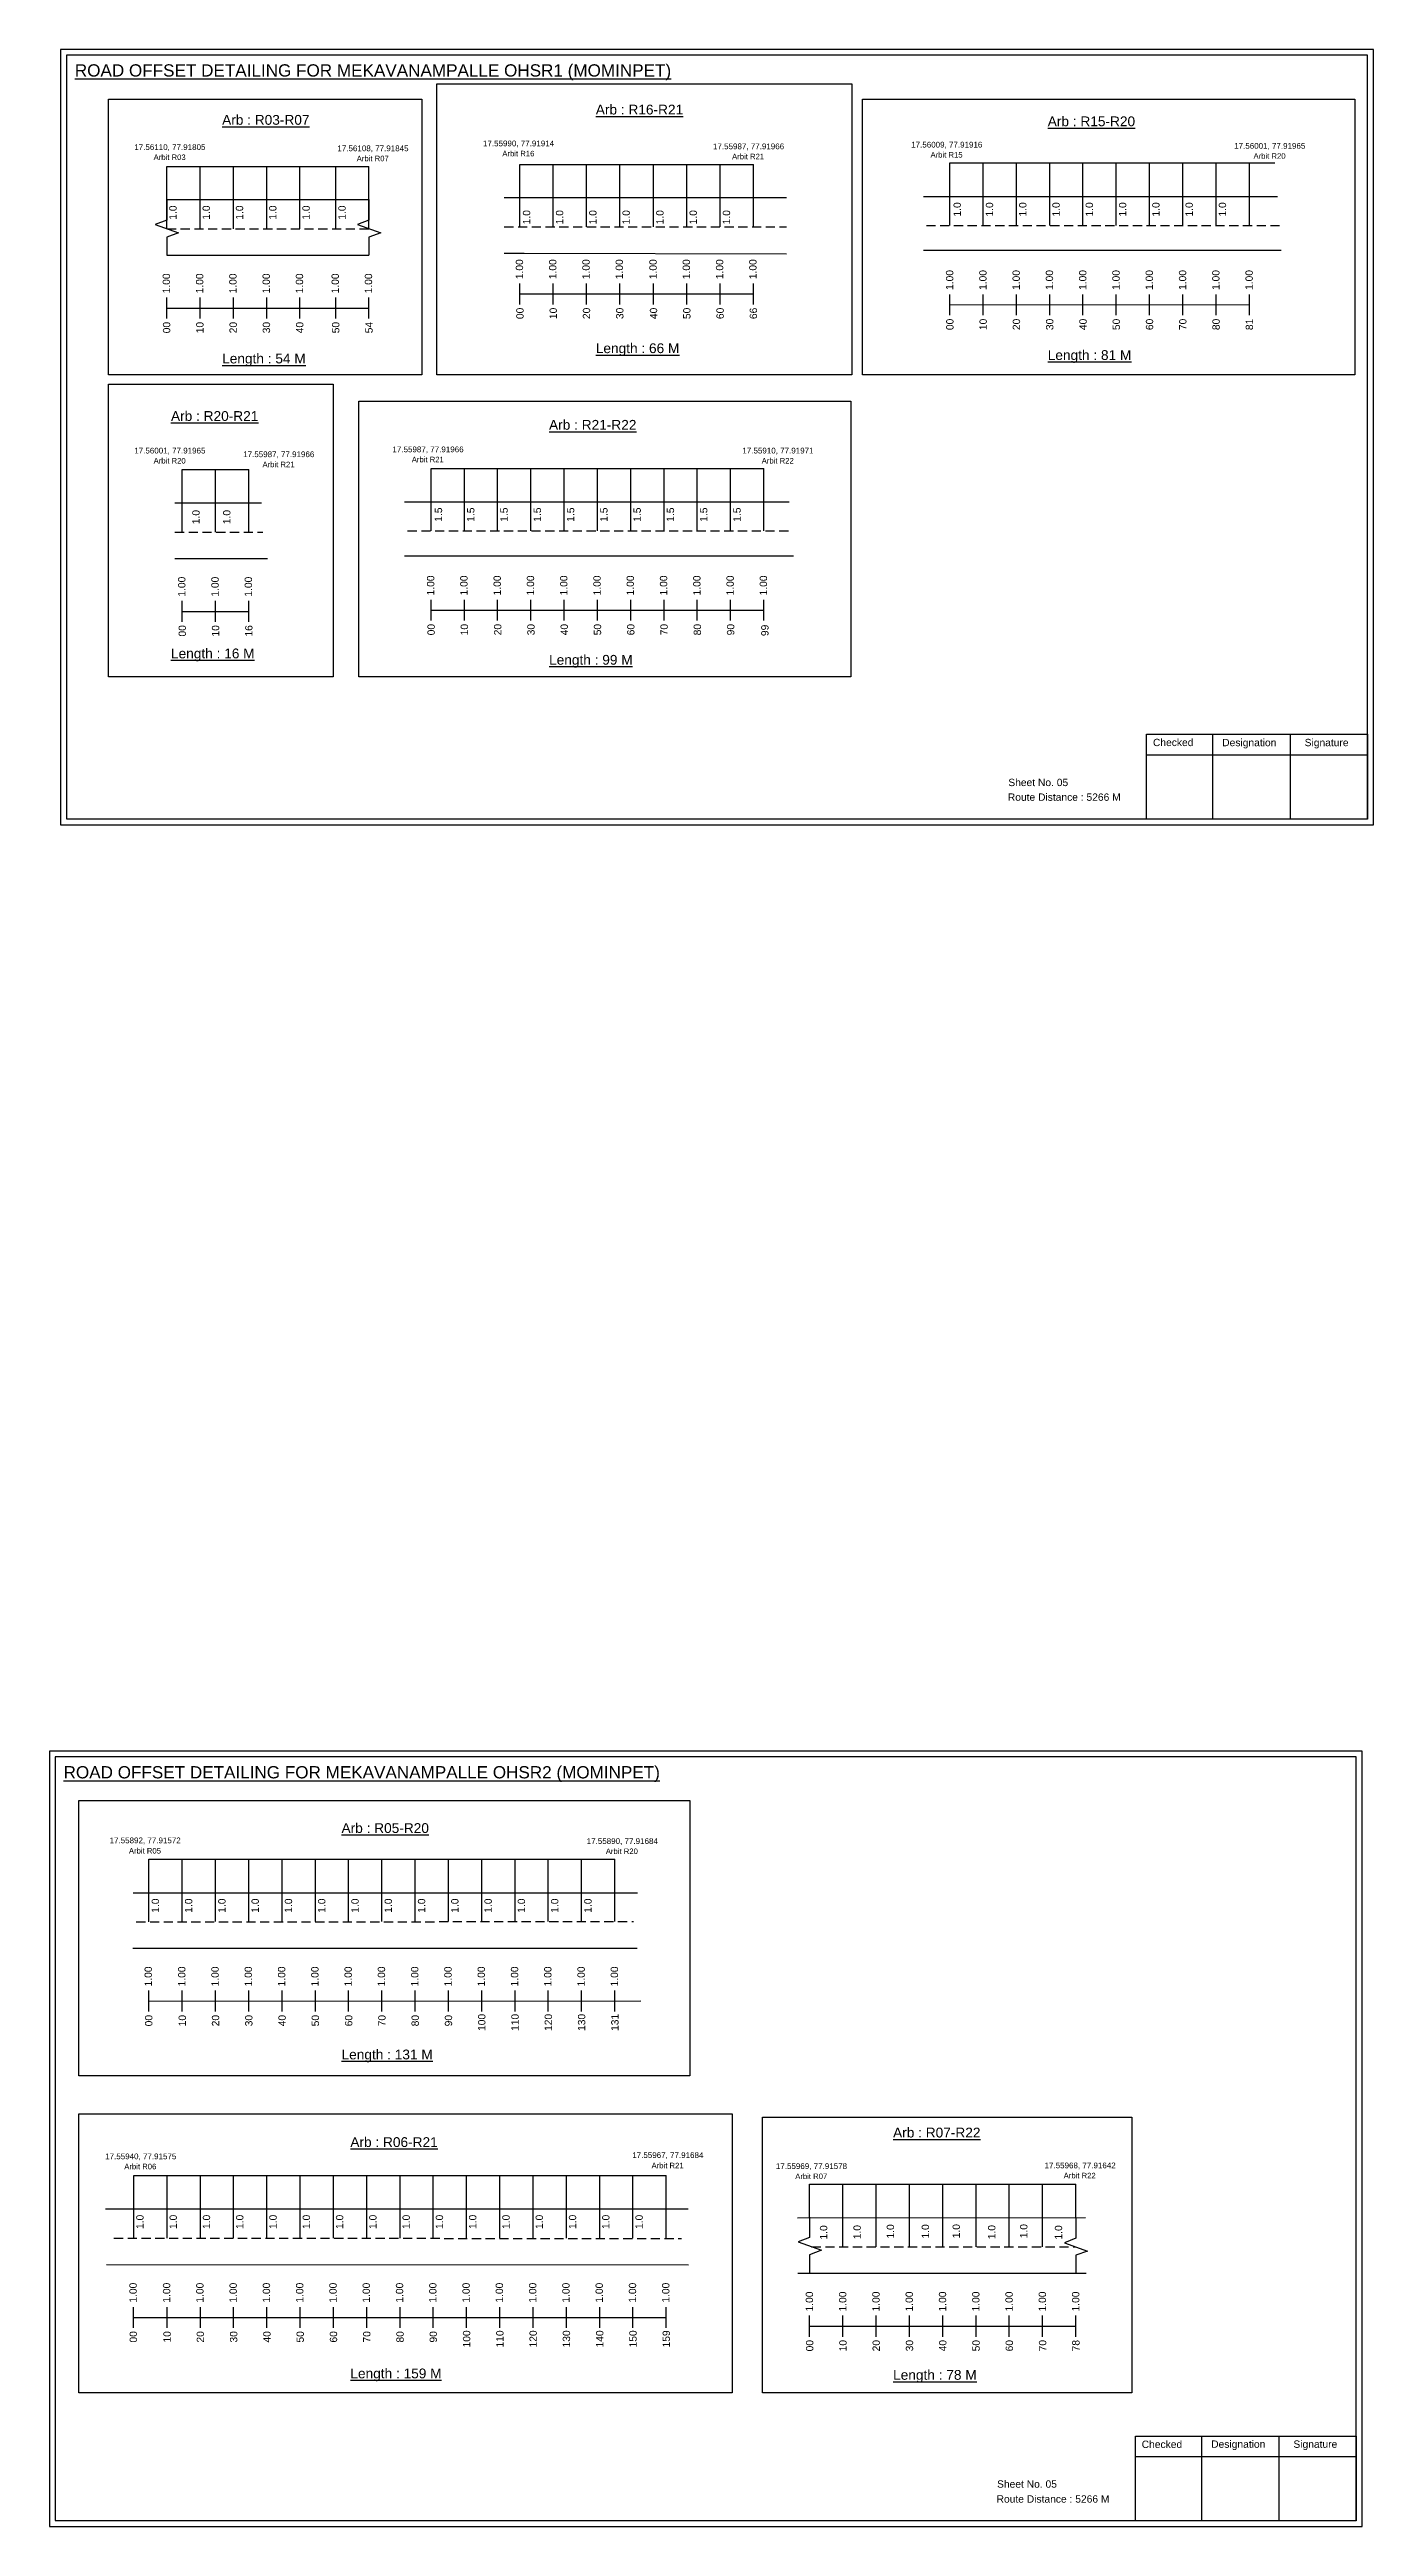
# Model space of a CAD drawing. Header units: inches. Extents: x 583 to 8862, y 412 to 2484.
# Drawn here: x 6993 to 7534, y 1262 to 2274 of the extents above; entities that cross this region are included whole.
import ezdxf

# ---------------------------------------------------------------- set-up
doc = ezdxf.new("R2010")
doc.units = ezdxf.units.IN
doc.header["$MEASUREMENT"] = 0
doc.linetypes.add('DASHED2', pattern=[0.375, 0.25, -0.125])
doc.layers.add('PDF_Geometry', color=7, linetype='Continuous')
doc.layers.add('PDF_Text', color=5, linetype='Continuous')
doc.styles.add('PDF Arial', font='arial.ttf')
doc.styles.get("Standard").update_dxf_attribs({"font": 'arial.ttf'})

msp = doc.modelspace()

# ---------------------------------------------------------------- linework, layer by layer
at = {"color": 5}
for p, q in [((7185.6, 2226.7), (7281, 2226.7)), ((7361.3, 2227.3), (7494.1, 2227.3)), ((7041.3, 2225.9), (7123.9, 2225.9)), ((7047.6, 2102.1), (7074.8, 2102.1)), ((7149.3, 2102.5), (7285.3, 2102.5)), ((7034, 1534.3), (7224.4, 1534.3)), ((7027.8, 1405), (7245.4, 1405)), ((7304, 1401.5), (7412.8, 1401.5))]:
    msp.add_line(p, q, dxfattribs=at)
for p, q in [((7185.6, 2201.2), (7185.6, 2226.7)), ((7199.2, 2201.2), (7199.2, 2226.7)), ((7212.8, 2201.2), (7212.8, 2226.7)), ((7226.4, 2201.2), (7226.4, 2226.7)), ((7240.2, 2201.2), (7240.2, 2226.7)), ((7253.8, 2201.2), (7253.8, 2226.7)), ((7267.4, 2201.2), (7267.4, 2226.7)), ((7281, 2201.2), (7281, 2226.7)), ((7361.3, 2201.8), (7361.3, 2227.3)), ((7374.9, 2201.8), (7374.9, 2227.3)), ((7388.5, 2201.8), (7388.5, 2227.3)), ((7402.1, 2201.8), (7402.1, 2227.3)), ((7415.7, 2201.8), (7415.7, 2227.3)), ((7429.3, 2201.8), (7429.3, 2227.3)), ((7442.9, 2201.8), (7442.9, 2227.3)), ((7456.5, 2201.8), (7456.5, 2227.3)), ((7470.1, 2201.8), (7470.1, 2227.3)), ((7483.7, 2201.8), (7483.7, 2227.3)), ((7041.3, 2200.4), (7041.3, 2225.9)), ((7054.9, 2200.4), (7054.9, 2225.9)), ((7068.5, 2200.4), (7068.5, 2225.9)), ((7082.1, 2200.4), (7082.1, 2225.9)), ((7095.7, 2200.4), (7095.7, 2225.9)), ((7110.3, 2200.4), (7110.3, 2225.9)), ((7123.9, 2200.4), (7123.9, 2225.9)), ((7041.3, 2212.3), (7123.9, 2212.3)), ((7294.6, 2213.1), (7179.2, 2213.1)), ((7350.5, 2213.6), (7495.2, 2213.6)), ((7041.3, 2189.6), (7123.9, 2189.6)), ((7179.2, 2190.4), (7187.3, 2190.4)), ((7187.3, 2190.4), (7294.6, 2190.1)), ((7496.7, 2191.5), (7350.5, 2191.5)), ((7047.6, 2076.5), (7047.6, 2102.1)), ((7061.2, 2076.5), (7061.2, 2102.1)), ((7074.8, 2076.5), (7074.8, 2102.1)), ((7149.3, 2077), (7149.3, 2102.5)), ((7162.9, 2077), (7162.9, 2102.5)), ((7176.5, 2077), (7176.5, 2102.5)), ((7190.1, 2077), (7190.1, 2102.5)), ((7203.7, 2077), (7203.7, 2102.5)), ((7217.3, 2077), (7217.3, 2102.5)), ((7230.9, 2077), (7230.9, 2102.5)), ((7244.5, 2077), (7244.5, 2102.5)), ((7258.1, 2077), (7258.1, 2102.5)), ((7271.7, 2077), (7271.7, 2102.5)), ((7285.3, 2077), (7285.3, 2102.5)), ((7044.6, 2088.4), (7080, 2088.4)), ((7138.4, 2088.9), (7295.6, 2088.9)), ((7044.6, 2065.7), (7082.4, 2065.7)), ((7297.4, 2066.7), (7138.4, 2066.7)), ((7034, 1508.7), (7034, 1534.3)), ((7047.6, 1508.8), (7047.6, 1534.3)), ((7061.2, 1508.8), (7061.2, 1534.3)), ((7074.8, 1508.8), (7074.8, 1534.3)), ((7088.4, 1508.8), (7088.4, 1534.3)), ((7102, 1508.8), (7102, 1534.3)), ((7115.6, 1508.8), (7115.6, 1534.3)), ((7129.2, 1508.8), (7129.2, 1534.3)), ((7142.8, 1508.8), (7142.8, 1534.3)), ((7156.4, 1508.8), (7156.4, 1534.3)), ((7170, 1508.8), (7170, 1534.3)), ((7183.6, 1508.8), (7183.6, 1534.3)), ((7197.2, 1508.8), (7197.2, 1534.3)), ((7210.8, 1508.8), (7210.8, 1534.3)), ((7224.4, 1508.8), (7224.4, 1534.3)), ((7027.5, 1520.6), (7233.6, 1520.6)), ((7027.4, 1498), (7233.5, 1497.9)), ((7027.8, 1379.5), (7027.8, 1405)), ((7041.4, 1379.5), (7041.4, 1405)), ((7055, 1379.5), (7055, 1405)), ((7068.6, 1379.5), (7068.6, 1405)), ((7082.2, 1379.5), (7082.2, 1405)), ((7095.8, 1379.5), (7095.8, 1405)), ((7109.4, 1379.5), (7109.4, 1405)), ((7123, 1379.5), (7123, 1405)), ((7136.6, 1379.5), (7136.6, 1405)), ((7150.2, 1379.5), (7150.2, 1405)), ((7163.8, 1379.5), (7163.8, 1405)), ((7177.4, 1379.5), (7177.4, 1405)), ((7191, 1379.5), (7191, 1405)), ((7204.6, 1379.5), (7204.6, 1405)), ((7218.2, 1379.5), (7218.2, 1405)), ((7231.8, 1379.5), (7231.8, 1405)), ((7245.4, 1379.5), (7245.4, 1405)), ((7304, 1387.8), (7304, 1401.5)), ((7317.6, 1375.9), (7317.6, 1401.5)), ((7331.2, 1375.9), (7331.2, 1401.5)), ((7344.8, 1375.9), (7344.8, 1401.5)), ((7358.4, 1375.9), (7358.4, 1401.5)), ((7372, 1375.9), (7372, 1401.5)), ((7385.6, 1375.9), (7385.6, 1401.5)), ((7399.2, 1375.9), (7399.2, 1401.5)), ((7412.8, 1387.8), (7412.8, 1401.5)), ((7016.2, 1391.4), (7254.3, 1391.4)), ((7299, 1387.8), (7416.7, 1387.9)), ((7016.6, 1368.7), (7254.5, 1368.6)), ((7299.2, 1365.1), (7417, 1365.1))]:
    msp.add_line(p, q)
at = {"linetype": 'DASHED2', "ltscale": 15}
for p, q in [((7041.3, 2200.4), (7123.9, 2200.4)), ((7179.2, 2201.2), (7294.6, 2201.2)), ((7351.7, 2201.8), (7496.1, 2201.8)), ((7044.6, 2076.5), (7080.5, 2076.5)), ((7139.7, 2077), (7295.6, 2077)), ((7028.8, 1508.7), (7232, 1508.8)), ((7019.7, 1379.5), (7251.6, 1379.3)), ((7304.8, 1375.9), (7412.8, 1375.9))]:
    msp.add_line(p, q, dxfattribs=at)
at = {"color": 217, "true_color": 0x93278f}
for p, q in [((7185.6, 2169.5), (7185.6, 2178.1)), ((7199.2, 2169.5), (7199.2, 2178.1)), ((7212.8, 2169.5), (7212.8, 2178.1)), ((7226.4, 2169.5), (7226.4, 2178.1)), ((7240.2, 2169.5), (7240.2, 2178.1)), ((7253.8, 2169.5), (7253.8, 2178.1)), ((7267.4, 2169.5), (7267.4, 2178.1)), ((7281, 2169.5), (7281, 2178.1)), ((7041.3, 2163.7), (7041.3, 2172.3)), ((7041.3, 2168), (7123.9, 2168)), ((7054.9, 2163.7), (7054.9, 2172.3)), ((7068.5, 2163.7), (7068.5, 2172.3)), ((7082.1, 2163.7), (7082.1, 2172.3)), ((7095.7, 2163.7), (7095.7, 2172.3)), ((7110.3, 2163.7), (7110.3, 2172.3)), ((7123.9, 2163.7), (7123.9, 2172.3)), ((7185.6, 2173.8), (7281, 2173.8)), ((7361.3, 2165.1), (7361.3, 2173.6)), ((7361.3, 2169.3), (7483.7, 2169.4)), ((7374.9, 2165.1), (7374.9, 2173.6)), ((7388.5, 2165.1), (7388.5, 2173.6)), ((7402.1, 2165.1), (7402.1, 2173.6)), ((7415.7, 2165.1), (7415.7, 2173.6)), ((7429.3, 2165.1), (7429.3, 2173.6)), ((7442.9, 2165.1), (7442.9, 2173.6)), ((7456.5, 2165.1), (7456.5, 2173.6)), ((7470.1, 2165.1), (7470.1, 2173.6)), ((7483.7, 2165.1), (7483.7, 2173.6)), ((7047.6, 2039.8), (7047.6, 2048.4)), ((7061.2, 2039.8), (7061.2, 2048.4)), ((7074.8, 2039.8), (7074.8, 2048.4)), ((7149.3, 2040.3), (7149.3, 2048.8)), ((7149.3, 2044.6), (7285.3, 2044.6)), ((7162.9, 2040.3), (7162.9, 2048.8)), ((7176.5, 2040.3), (7176.5, 2048.8)), ((7190.1, 2040.3), (7190.1, 2048.8)), ((7203.7, 2040.3), (7203.7, 2048.8)), ((7217.3, 2040.3), (7217.3, 2048.8)), ((7230.9, 2040.3), (7230.9, 2048.8)), ((7244.5, 2040.3), (7244.5, 2048.8)), ((7258.1, 2040.3), (7258.1, 2048.8)), ((7271.7, 2040.3), (7271.7, 2048.8)), ((7285.3, 2040.3), (7285.3, 2048.8)), ((7047.6, 2044.1), (7074.8, 2044.1)), ((7033.9, 1472.1), (7033.9, 1480.6)), ((7047.6, 1472.1), (7047.6, 1480.6)), ((7061.2, 1472.1), (7061.2, 1480.6)), ((7074.8, 1472.1), (7074.8, 1480.6)), ((7088.4, 1472.1), (7088.4, 1480.6)), ((7102, 1472.1), (7102, 1480.6)), ((7115.6, 1472.1), (7115.6, 1480.6)), ((7129.2, 1472.1), (7129.2, 1480.6)), ((7142.8, 1472.1), (7142.8, 1480.6)), ((7156.4, 1472.1), (7156.4, 1480.6)), ((7170, 1472.1), (7170, 1480.6)), ((7183.6, 1472.1), (7183.6, 1480.6)), ((7197.2, 1472.1), (7197.2, 1480.6)), ((7210.8, 1472.1), (7210.8, 1480.6)), ((7224.4, 1472.1), (7224.4, 1480.6)), ((7033.9, 1476.3), (7235, 1476.4)), ((7027.7, 1342.8), (7027.7, 1351.3)), ((7027.8, 1347.1), (7245.4, 1347.1)), ((7041.4, 1342.8), (7041.4, 1351.3)), ((7055, 1342.8), (7055, 1351.3)), ((7068.6, 1342.8), (7068.6, 1351.3)), ((7082.2, 1342.8), (7082.2, 1351.3)), ((7095.8, 1342.8), (7095.8, 1351.3)), ((7109.4, 1342.8), (7109.4, 1351.3)), ((7123, 1342.8), (7123, 1351.3)), ((7136.6, 1342.8), (7136.6, 1351.3)), ((7150.2, 1342.8), (7150.2, 1351.3)), ((7163.8, 1342.8), (7163.8, 1351.3)), ((7177.4, 1342.8), (7177.4, 1351.3)), ((7191, 1342.8), (7191, 1351.3)), ((7204.6, 1342.8), (7204.6, 1351.3)), ((7218.2, 1342.8), (7218.2, 1351.3)), ((7231.8, 1342.8), (7231.8, 1351.3)), ((7245.4, 1342.8), (7245.4, 1351.3)), ((7304, 1339.2), (7304, 1347.8)), ((7317.6, 1339.2), (7317.6, 1347.8)), ((7331.2, 1339.2), (7331.2, 1347.8)), ((7344.8, 1339.2), (7344.8, 1347.8)), ((7358.4, 1339.2), (7358.4, 1347.8)), ((7372, 1339.2), (7372, 1347.8)), ((7385.6, 1339.2), (7385.6, 1347.8)), ((7399.2, 1339.2), (7399.2, 1347.8)), ((7412.8, 1339.2), (7412.8, 1347.8)), ((7304, 1343.5), (7412.8, 1343.5))]:
    msp.add_line(p, q, dxfattribs=at)
for points in [[(7151.7, 2259.6), (7321.3, 2259.6), (7321.3, 2140.7), (7151.7, 2140.7)], [(7017.4, 2253.4), (7145.5, 2253.4), (7145.5, 2140.7), (7017.4, 2140.7)], [(7325.6, 2253.4), (7526.8, 2253.4), (7526.8, 2140.7), (7325.6, 2140.7)], [(7017.4, 2136.9), (7109.3, 2136.9), (7109.3, 2017.3), (7017.4, 2017.3)], [(7119.7, 2130), (7320.9, 2130), (7320.9, 2017.3), (7119.7, 2017.3)], [(7005.3, 1558.2), (7255.1, 1558.2), (7255.1, 1445.8), (7005.3, 1445.8)], [(7005.3, 1430.2), (7272.4, 1430.2), (7272.4, 1316.3), (7005.3, 1316.3)], [(7284.8, 1428.9), (7435.7, 1428.9), (7435.7, 1316.3), (7284.8, 1316.3)]]:
    msp.add_lwpolyline(points, close=True)
at = {"linetype": 'Continuous'}
for points in [[(7041.3, 2212.3), (7041.3, 2203.9), (7036.5, 2202.1), (7046, 2198.7), (7041.3, 2197), (7041.3, 2189.6)], [(7123.9, 2212.3), (7123.9, 2203.9), (7119.2, 2202.1), (7128.7, 2198.7), (7123.9, 2197), (7123.9, 2189.6)], [(7304, 1388.1), (7304, 1379.7), (7299.3, 1377.9), (7308.8, 1374.5), (7304, 1372.7), (7304, 1365.4)], [(7412.8, 1387.8), (7412.8, 1379.4), (7408.1, 1377.6), (7417.6, 1374.2), (7412.8, 1372.5), (7412.8, 1365.1)]]:
    msp.add_lwpolyline(points, dxfattribs=at)
at = {"layer": 'PDF_Geometry'}
for points in [[(6997.9, 2273.6), (6997.9, 1956.9), (7534.4, 1956.9), (7534.4, 2273.6)], [(7000.3, 2271.3), (7000.3, 1959.3), (7532, 1959.3), (7532, 2271.3)], [(6993.4, 1578.4), (6993.4, 1261.7), (7529.8, 1261.7), (7529.8, 1578.4)], [(6995.7, 1576.1), (6995.7, 1264.1), (7527.4, 1264.1), (7527.4, 1576.1)]]:
    msp.add_lwpolyline(points, close=True, dxfattribs=at)
at = {"layer": 'PDF_Geometry', "color": 242, "true_color": 0xcc1f26}
for points in [[(7532, 1959.2), (7441.7, 1959.2), (7441.7, 1993.9), (7532, 1993.9)], [(7527.4, 1264), (7437.1, 1264), (7437.1, 1298.6), (7527.4, 1298.6)]]:
    msp.add_lwpolyline(points, close=True, dxfattribs=at)
for points in [[(7468.6, 1993.9), (7468.6, 1959.2)], [(7500.4, 1993.9), (7500.4, 1959.2)], [(7441.7, 1985.5), (7532, 1985.5)], [(7464.1, 1298.6), (7464.1, 1264)], [(7495.8, 1298.6), (7495.8, 1264)], [(7437.1, 1290.2), (7527.4, 1290.2)]]:
    msp.add_lwpolyline(points, dxfattribs=at)

# ---------------------------------------------------------------- texts
at = {"color": 242, "true_color": 0xcd2027}
for s, height, p in [('%%UROAD OFFSET DETAILING FOR MEKAVANAMPALLE OHSR1 (MOMINPET)', 5, (7003.7, 2262.6)), ('%%UArb : R03-R07', 4, (7063.9, 2242.9)), ('%%UArb : R16-R21', 4, (7216.6, 2247.1)), ('%%UArb : R15-R20', 4, (7401.3, 2242.3)), ('%%ULength : 54 M', 4, (7063.9, 2145.4)), ('%%ULength : 66 M', 4, (7216.6, 2149.6)), ('%%ULength : 81 M', 4, (7401.3, 2146.8)), ('%%UArb : R20-R21', 4, (7043, 2121.9)), ('%%UArb : R21-R22', 4, (7197.5, 2118.3)), ('%%ULength : 16 M', 4, (7043, 2024.9)), ('%%ULength : 99 M', 4, (7197.5, 2022.3)), ('%%UROAD OFFSET DETAILING FOR MEKAVANAMPALLE OHSR2 (MOMINPET)', 5, (6999.1, 1567.3)), ('%%UArb : R05-R20', 4, (7112.7, 1545)), ('%%ULength : 131 M', 4, (7112.7, 1452.5)), ('%%UArb : R06-R21', 4, (7116.3, 1416.7)), ('%%UArb : R07-R22', 4, (7338.1, 1420.6)), ('%%ULength : 159 M', 4, (7116.3, 1322.2)), ('%%ULength : 78 M', 4, (7338.1, 1321.6))]:
    msp.add_text(s, height=height, dxfattribs=at).set_placement(p)
at = {"color": 5}
for s, height, p in [('17.55990, 77.91914', 2.34, (7170.5, 2234.1)), ('17.56110, 77.91805', 2.34, (7028, 2232.6)), ('Arbit R03', 2.25, (7035.9, 2228.5)), ('17.56108, 77.91845', 2.34, (7111, 2232.1)), ('Arbit R07', 2.25, (7118.9, 2228)), ('Arbit R16', 2.25, (7178.4, 2230)), ('17.55987, 77.91966', 2.34, (7264.5, 2232.9)), ('Arbit R21', 2.25, (7272.3, 2228.8)), ('17.56009, 77.91916', 2.34, (7345.5, 2233.6)), ('Arbit R15', 2.25, (7353.4, 2229.5)), ('17.56001, 77.91965', 2.34, (7477.5, 2233.1)), ('Arbit R20', 2.25, (7485.4, 2229)), ('17.56001, 77.91965', 2.34, (7028, 2108.6)), ('Arbit R20', 2.25, (7035.9, 2104.5)), ('17.55987, 77.91966', 2.34, (7072.5, 2107.1)), ('Arbit R21', 2.25, (7080.4, 2103)), ('17.55987, 77.91966', 2.34, (7133.5, 2109.1)), ('Arbit R21', 2.25, (7141.4, 2105)), ('17.55910, 77.91971', 2.34, (7276.5, 2108.6)), ('Arbit R22', 2.25, (7284.4, 2104.5)), ('17.55892, 77.91572', 2.34, (7017.9, 1540.8)), ('Arbit R05', 2.25, (7025.8, 1536.6)), ('17.55890, 77.91684', 2.34, (7212.9, 1540.5)), ('Arbit R20', 2.25, (7220.7, 1536.4)), ('17.55940, 77.91575', 2.34, (7016.1, 1411.7)), ('Arbit R06', 2.25, (7023.9, 1407.6)), ('17.55967, 77.91684', 2.34, (7231.5, 1412.2)), ('Arbit R21', 2.25, (7239.4, 1408)), ('17.55969, 77.91578', 2.34, (7290.2, 1407.7)), ('17.55968, 77.91642', 2.34, (7400, 1408)), ('Arbit R07', 2.25, (7298.1, 1403.6)), ('Arbit R22', 2.25, (7407.8, 1403.9))]:
    msp.add_text(s, height=height, dxfattribs=at).set_placement(p)
for s, p in [('1.0', (7045.3, 2204.1)), ('1.0', (7058.9, 2204.1)), ('1.0', (7072.5, 2204.1)), ('1.0', (7086.1, 2204.1)), ('1.0', (7099.7, 2204.1)), ('1.0', (7114.4, 2204.1)), ('1.0', (7189.8, 2202.2)), ('1.0', (7203.3, 2202.2)), ('1.0', (7216.9, 2202.2)), ('1.0', (7230.5, 2202.2)), ('1.0', (7244.3, 2202.2)), ('1.0', (7257.9, 2202.2)), ('1.0', (7271.5, 2202.2)), ('1.0', (7365.8, 2205.4)), ('1.0', (7379, 2205.4)), ('1.0', (7392.6, 2205.4)), ('1.0', (7406.2, 2205.4)), ('1.0', (7419.8, 2205.4)), ('1.0', (7433.4, 2205.4)), ('1.0', (7447, 2205.4)), ('1.0', (7460.6, 2205.4)), ('1.0', (7474.2, 2205.4)), ('1.0', (7054.7, 2079.7)), ('1.0', (7067.3, 2079.7)), ('1.5', (7153.8, 2080.7)), ('1.5', (7167, 2080.7)), ('1.5', (7180.6, 2080.7)), ('1.5', (7194.2, 2080.7)), ('1.5', (7207.8, 2080.7)), ('1.5', (7221.4, 2080.7)), ('1.5', (7235, 2080.7)), ('1.5', (7248.6, 2080.7)), ('1.5', (7262.2, 2080.7)), ('1.5', (7275.8, 2080.7)), ('1.0', (7038.1, 1512.4)), ('1.0', (7051.7, 1512.4)), ('1.0', (7065.3, 1512.4)), ('1.0', (7078.9, 1512.4)), ('1.0', (7092.5, 1512.4)), ('1.0', (7106.1, 1512.4)), ('1.0', (7119.7, 1512.4)), ('1.0', (7133.3, 1512.4)), ('1.0', (7146.9, 1512.4)), ('1.0', (7160.5, 1512.4)), ('1.0', (7174.1, 1512.4)), ('1.0', (7187.7, 1512.4)), ('1.0', (7201.3, 1512.4)), ('1.0', (7214.9, 1512.4)), ('1.0', (7031.8, 1383.2)), ('1.0', (7045.4, 1383.2)), ('1.0', (7059, 1383.2)), ('1.0', (7072.6, 1383.2)), ('1.0', (7086.2, 1383.2)), ('1.0', (7099.8, 1383.2)), ('1.0', (7113.4, 1383.2)), ('1.0', (7127, 1383.2)), ('1.0', (7140.6, 1383.2)), ('1.0', (7154.2, 1383.2)), ('1.0', (7167.8, 1383.2)), ('1.0', (7181.4, 1383.2)), ('1.0', (7195, 1383.2)), ('1.0', (7208.6, 1383.2)), ('1.0', (7222.2, 1383.2)), ('1.0', (7235.8, 1383.2)), ('1.0', (7311.2, 1378.9)), ('1.0', (7324.9, 1379)), ('1.0', (7338.5, 1379.3)), ('1.0', (7352.8, 1379.3)), ('1.0', (7365.4, 1379.4)), ('1.0', (7379.9, 1379)), ('1.0', (7393, 1379.4)), ('1.0', (7407.2, 1378.9))]:
    msp.add_text(s, height=3, rotation=90).set_placement(p)
at = {"color": 217, "true_color": 0x93278f}
for s, p in [('1.00', (7186.9, 2179.8)), ('1.00', (7200.5, 2179.8)), ('1.00', (7214.1, 2179.8)), ('1.00', (7227.7, 2179.8)), ('1.00', (7241.5, 2179.8)), ('1.00', (7255.1, 2179.8)), ('1.00', (7268.7, 2179.8)), ('1.00', (7282.3, 2179.8)), ('1.00', (7042.6, 2174)), ('1.00', (7056.2, 2174)), ('1.00', (7069.8, 2174)), ('1.00', (7083.4, 2174)), ('1.00', (7097, 2174)), ('1.00', (7111.6, 2174)), ('1.00', (7125.2, 2174)), ('1.00', (7362.7, 2175.4)), ('1.00', (7376.3, 2175.4)), ('1.00', (7389.9, 2175.4)), ('1.00', (7403.5, 2175.4)), ('1.00', (7417.1, 2175.4)), ('1.00', (7430.7, 2175.4)), ('1.00', (7444.3, 2175.4)), ('1.00', (7457.9, 2175.4)), ('1.00', (7471.5, 2175.4)), ('1.00', (7485.1, 2175.4)), ('00', (7187.1, 2163.5)), ('10', (7200.7, 2163.5)), ('20', (7214.3, 2163.5)), ('30', (7227.9, 2163.5)), ('40', (7241.7, 2163.5)), ('50', (7255.3, 2163.5)), ('60', (7268.9, 2163.5)), ('66', (7282.5, 2163.5)), ('00', (7042.7, 2157.7)), ('10', (7056.3, 2157.7)), ('20', (7069.9, 2157.7)), ('30', (7083.5, 2157.7)), ('40', (7097.1, 2157.7)), ('50', (7111.8, 2157.7)), ('54', (7125.4, 2157.7)), ('00', (7362.8, 2159)), ('10', (7376.4, 2159)), ('20', (7390, 2159)), ('30', (7403.6, 2159)), ('40', (7417.2, 2159)), ('50', (7430.8, 2159)), ('60', (7444.4, 2159)), ('70', (7458, 2159)), ('80', (7471.6, 2159)), ('81', (7485.2, 2159)), ('1.00', (7048.9, 2050.1)), ('1.00', (7062.5, 2050.1)), ('1.00', (7076.1, 2050.1)), ('1.00', (7150.6, 2050.6)), ('1.00', (7164.2, 2050.6)), ('1.00', (7177.8, 2050.6)), ('1.00', (7191.4, 2050.6)), ('1.00', (7205, 2050.6)), ('1.00', (7218.6, 2050.6)), ('1.00', (7232.2, 2050.6)), ('1.00', (7245.8, 2050.6)), ('1.00', (7259.4, 2050.6)), ('1.00', (7273, 2050.6)), ('1.00', (7286.6, 2050.6)), ('00', (7049.1, 2033.8)), ('10', (7062.7, 2033.8)), ('16', (7076.3, 2033.8)), ('00', (7150.8, 2034.3)), ('10', (7164.4, 2034.3)), ('20', (7178, 2034.3)), ('30', (7191.6, 2034.3)), ('40', (7205.2, 2034.3)), ('50', (7218.8, 2034.3)), ('60', (7232.4, 2034.3)), ('70', (7246, 2034.3)), ('80', (7259.6, 2034.3)), ('90', (7273.2, 2034.3)), ('99', (7287.2, 2034)), ('1.00', (7035.2, 1482.3)), ('1.00', (7048.9, 1482.3)), ('1.00', (7062.5, 1482.3)), ('1.00', (7076.1, 1482.3)), ('1.00', (7089.7, 1482.3)), ('1.00', (7103.3, 1482.3)), ('1.00', (7116.9, 1482.3)), ('1.00', (7130.5, 1482.3)), ('1.00', (7144.1, 1482.3)), ('1.00', (7157.7, 1482.3)), ('1.00', (7171.3, 1482.3)), ('1.00', (7184.9, 1482.3)), ('1.00', (7198.5, 1482.3)), ('1.00', (7212.1, 1482.3)), ('1.00', (7225.7, 1482.3)), ('00', (7035.4, 1466)), ('10', (7049.1, 1466)), ('20', (7062.7, 1466)), ('30', (7076.3, 1466)), ('40', (7089.9, 1466)), ('50', (7103.5, 1466)), ('60', (7117.1, 1466)), ('70', (7130.7, 1466)), ('80', (7144.3, 1466)), ('90', (7157.9, 1466)), ('100', (7171.5, 1464.1)), ('110', (7185.1, 1464.1)), ('120', (7198.7, 1464.1)), ('130', (7212.3, 1464.1)), ('131', (7225.9, 1464.1)), ('1.00', (7029, 1353.1)), ('1.00', (7042.7, 1353.1)), ('1.00', (7056.3, 1353.1)), ('1.00', (7069.9, 1353.1)), ('1.00', (7083.5, 1353.1)), ('1.00', (7097.1, 1353.1)), ('1.00', (7110.7, 1353.1)), ('1.00', (7124.3, 1353.1)), ('1.00', (7137.9, 1353.1)), ('1.00', (7151.5, 1353.1)), ('1.00', (7165.1, 1353.1)), ('1.00', (7178.7, 1353.1)), ('1.00', (7192.3, 1353.1)), ('1.00', (7205.9, 1353.1)), ('1.00', (7219.5, 1353.1)), ('1.00', (7233.1, 1353.1)), ('1.00', (7246.7, 1353.1)), ('1.00', (7305.4, 1349.5)), ('1.00', (7319, 1349.5)), ('1.00', (7332.6, 1349.5)), ('1.00', (7346.2, 1349.5)), ('1.00', (7359.8, 1349.5)), ('1.00', (7373.4, 1349.5)), ('1.00', (7387, 1349.5)), ('1.00', (7400.6, 1349.5)), ('1.00', (7414.2, 1349.5)), ('00', (7029.1, 1336.8)), ('10', (7042.9, 1336.8)), ('20', (7056.5, 1336.8)), ('30', (7070.1, 1336.8)), ('40', (7083.7, 1336.8)), ('50', (7097.3, 1336.8)), ('60', (7110.9, 1336.8)), ('70', (7124.5, 1336.8)), ('80', (7138.1, 1336.8)), ('90', (7151.7, 1336.8)), ('100', (7165.3, 1334.8)), ('110', (7178.9, 1334.8)), ('120', (7192.5, 1334.8)), ('130', (7206.1, 1334.8)), ('140', (7219.7, 1334.8)), ('150', (7233.3, 1334.8)), ('159', (7246.9, 1334.8)), ('00', (7305.5, 1333.2)), ('10', (7319.1, 1333.2)), ('20', (7332.7, 1333.2)), ('30', (7346.3, 1333.2)), ('40', (7359.9, 1333.2)), ('50', (7373.5, 1333.2)), ('60', (7387.1, 1333.2)), ('70', (7400.7, 1333.2)), ('78', (7414.3, 1333.2))]:
    msp.add_text(s, height=3, rotation=90, dxfattribs=at).set_placement(p)
for s, p in [('Sheet No. 05', (7385.2, 1972.7)), ('Route Distance : 5266 M', (7385, 1966.7)), ('Sheet No. 05', (7380.6, 1277.5)), ('Route Distance : 5266 M', (7380.4, 1271.4))]:
    msp.add_text(s, height=3).set_placement(p)
at = {"layer": 'PDF_Text', "color": 7, "attachment_point": 7, "style": 'PDF Arial'}
for s, insert, char_height in [('Checked', (7444.3, 1989), 3), ('Designation', (7472.6, 1988.1), 3.001), ('Signature', (7506.3, 1988.1), 3), ('Checked', (7439.7, 1293.7), 3), ('Designation', (7468.1, 1292.9), 3.001), ('Signature', (7501.7, 1292.9), 3)]:
    msp.add_mtext(s, dxfattribs=dict(at, insert=insert, char_height=char_height))

doc.saveas('drawing.dxf')
